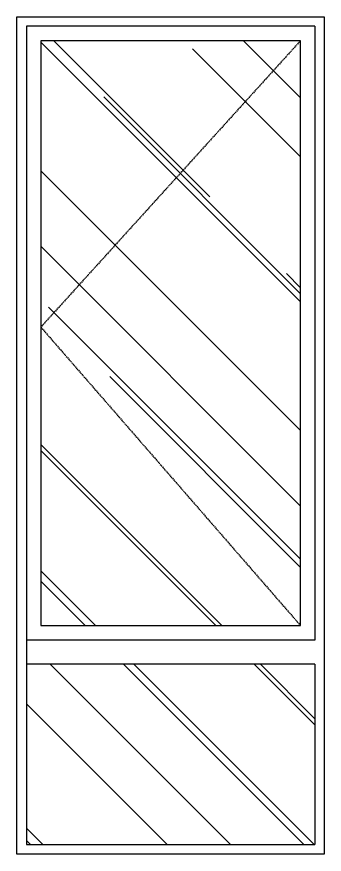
# Model space of a CAD drawing. Header units: inches. Extents: x 96003 to 270950, y -80202 to 65998.
# Drawn here: x 96003 to 96642, y -80202 to -78462 of the extents above; entities that cross this region are included whole.
import ezdxf
from ezdxf.xclip import XClip

# ---------------------------------------------------------------- set-up
doc = ezdxf.new("R2010")
doc.units = ezdxf.units.IN
doc.header["$LTSCALE"] = 10
doc.header["$MEASUREMENT"] = 0
doc.header["$XCLIPFRAME"] = 2
doc.linetypes.add('DASH', pattern=[0.35, 0.25, -0.1])
for name, color, linetype in [('A-WIN', 31, 'Continuous'), ('EL-BHATCH-250', 250, 'Continuous'), ('FC-地面造型', 136, 'Continuous')]:
    doc.layers.add(name, color=color, linetype=linetype)
pattern_1 = [(45, (-992.03, 0), (254.55844, 678.8225), [4500, -600, 1500, -300]), (45, (-815.96, 388.2), (-494.2676, 70.0036), [900, -99, 1800, -225]), (45, (-1066.28, 286.38), (960.95812, 1245.21504), [2400, -420, 1200, -300])]

# ---------------------------------------------------------------- blocks, each defined once
blk = doc.blocks.new('tgretreyt')
at = {"layer": 'EL-BHATCH-250'}
h = blk.add_hatch(dxfattribs=at)
h.set_pattern_fill('AR-RROOF', color=256, scale=300, angle=45)
h.set_pattern_definition(pattern_1)
h.paths.add_polyline_path([(123363.6, -123497.9), (123903.6, -123497.9), (123903.6, -124712.9), (123363.6, -124712.9)])
h = blk.add_hatch(dxfattribs=at)
h.set_pattern_fill('AR-RROOF', color=256, scale=300, angle=45)
h.set_pattern_definition(pattern_1)
h.paths.add_polyline_path([(123933.6, -125167.9), (123933.6, -124792.9), (123333.6, -124792.9), (123333.6, -125167.9)])
at = {"layer": 'A-WIN', "color": 136}
for points in [[(123983.6, -123417.9), (123283.6, -123417.9), (123283.6, -125217.9), (123983.6, -125217.9)], [(123363.6, -123497.9), (123903.6, -123497.9), (123903.6, -124712.9), (123363.6, -124712.9)]]:
    blk.add_lwpolyline(points, close=True, dxfattribs=at)
for points in [[(123333.6, -123467.9), (123933.6, -123467.9), (123933.6, -125167.9), (123333.6, -125167.9)], [(123333.6, -123467.9), (123333.6, -124742.9)], [(123333.6, -124742.9), (123933.6, -124742.9)], [(123333.6, -124792.9), (123333.6, -125167.9)], [(123333.6, -124792.9), (123933.6, -124792.9)]]:
    blk.add_lwpolyline(points, dxfattribs=at)
at = {"layer": 'A-WIN', "color": 136, "linetype": 'DASH'}
blk.add_lwpolyline([(123363.6, -123497.9), (123903.6, -124092.9), (123363.6, -124712.9)], dxfattribs=at)

msp = doc.modelspace()

# ---------------------------------------------------------------- block references
at = {"layer": 'FC-地面造型', "color": 8, "linetype": 'ByBlock'}
ref = msp.add_blockref('tgretreyt', (219956.3, 44986.3), dxfattribs=dict(at, xscale=-1))
XClip(ref).set_block_clipping_path([(123314.2335229153, -125187.9160383496), (123953.6389493362, -123448.1416437759)])

doc.saveas('drawing.dxf')
